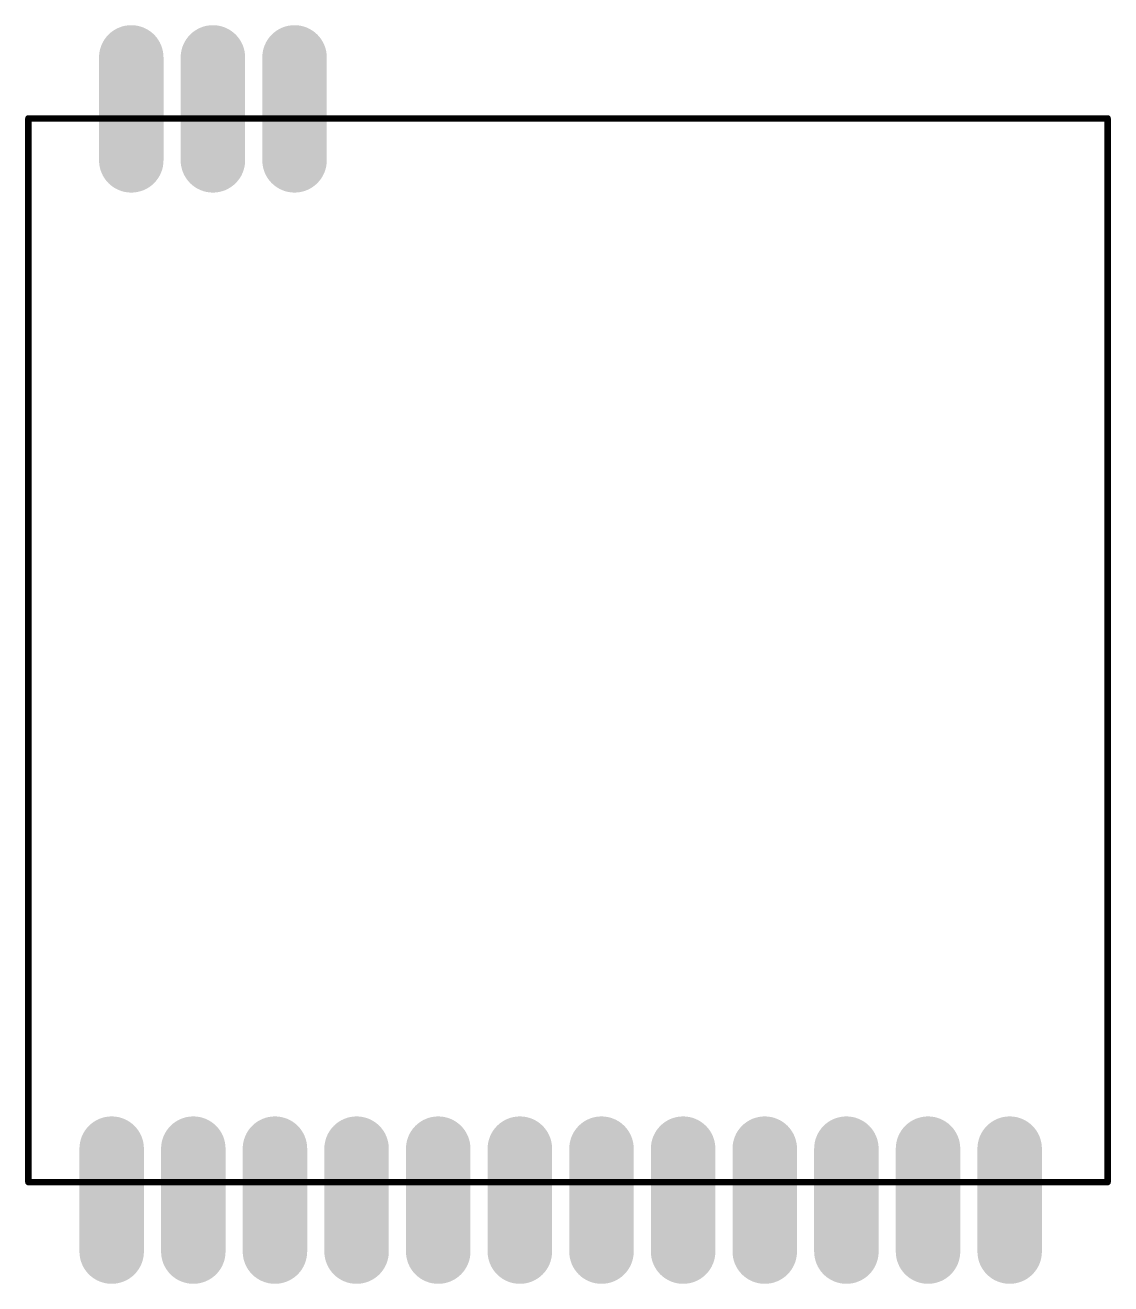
# Model space of a CAD drawing. Extents: x 88.6 to 105.5, y 70.8 to 90.4.
import ezdxf

# ---------------------------------------------------------------- set-up
doc = ezdxf.new("R2010")
doc.units = 0
doc.layers.get('0').update_dxf_attribs({"linetype": 'CONTINUOUS'})
for name, color, linetype in [('TOPLAYER', 1, 'CONTINUOUS'), ('TOPOVERLAY', 2, 'CONTINUOUS'), ('TOPPASTE', 8, 'CONTINUOUS'), ('TOPSOLDER', 216, 'CONTINUOUS')]:
    doc.layers.add(name, color=color, linetype=linetype)

# ---------------------------------------------------------------- blocks, each defined once
blk = doc.blocks.new('HW3000_1')
at = {"layer": 'TOPLAYER', "const_width": 0.800001}
for points in [[(0.3048, 17.741798), (0.3048, 16.141802)], [(1.5748, 17.741798), (1.5748, 16.141802)], [(2.8448, 17.741798), (2.8448, 16.141802)], [(0, 0.774598), (0, -0.825398)], [(1.27, 0.774598), (1.27, -0.825398)], [(2.54, 0.774598), (2.54, -0.825398)], [(3.81, 0.774598), (3.81, -0.825398)], [(5.08, 0.774598), (5.08, -0.825398)], [(6.35, 0.774598), (6.35, -0.825398)], [(7.62, 0.774598), (7.62, -0.825398)], [(8.89, 0.774598), (8.89, -0.825398)], [(10.16, 0.774598), (10.16, -0.825398)], [(11.43, 0.774598), (11.43, -0.825398)], [(12.7, 0.774598), (12.7, -0.825398)], [(13.97, 0.774598), (13.97, -0.825398)]]:
    blk.add_lwpolyline(points, dxfattribs=at)
at = {"layer": 'TOPLAYER', "const_width": 0.399999}
for points in [[(0.1048, 17.741798, 1), (0.5048, 17.741798, 1)], [(1.3748, 17.741798, 1), (1.7748, 17.741798, 1)], [(2.6448, 17.741798, 1), (3.0448, 17.741798, 1)], [(0.1048, 16.141802, 1), (0.5048, 16.141802, 1)], [(1.3748, 16.141802, 1), (1.7748, 16.141802, 1)], [(2.6448, 16.141802, 1), (3.0448, 16.141802, 1)], [(-0.2, 0.774598, 1), (0.2, 0.774598, 1)], [(1.07, 0.774598, 1), (1.47, 0.774598, 1)], [(2.34, 0.774598, 1), (2.74, 0.774598, 1)], [(3.61, 0.774598, 1), (4.01, 0.774598, 1)], [(4.88, 0.774598, 1), (5.28, 0.774598, 1)], [(6.15, 0.774598, 1), (6.55, 0.774598, 1)], [(7.42, 0.774598, 1), (7.82, 0.774598, 1)], [(8.69, 0.774598, 1), (9.09, 0.774598, 1)], [(9.96, 0.774598, 1), (10.36, 0.774598, 1)], [(11.23, 0.774598, 1), (11.63, 0.774598, 1)], [(12.5, 0.774598, 1), (12.9, 0.774598, 1)], [(13.77, 0.774598, 1), (14.17, 0.774598, 1)], [(-0.2, -0.825398, 1), (0.2, -0.825398, 1)], [(1.07, -0.825398, 1), (1.47, -0.825398, 1)], [(2.34, -0.825398, 1), (2.74, -0.825398, 1)], [(3.61, -0.825398, 1), (4.01, -0.825398, 1)], [(4.88, -0.825398, 1), (5.28, -0.825398, 1)], [(6.15, -0.825398, 1), (6.55, -0.825398, 1)], [(7.42, -0.825398, 1), (7.82, -0.825398, 1)], [(8.69, -0.825398, 1), (9.09, -0.825398, 1)], [(9.96, -0.825398, 1), (10.36, -0.825398, 1)], [(11.23, -0.825398, 1), (11.63, -0.825398, 1)], [(12.5, -0.825398, 1), (12.9, -0.825398, 1)], [(13.77, -0.825398, 1), (14.17, -0.825398, 1)]]:
    blk.add_lwpolyline(points, format="xyb", close=True, dxfattribs=at)
at = {"layer": 'TOPOVERLAY', "const_width": 0.1}
for points in [[(-1.295999, 0.254), (-1.295999, 16.794)], [(-1.295999, 16.794), (15.494, 16.794)], [(15.494, 0.254), (15.494, 16.794)], [(-1.295999, 0.254), (15.494, 0.254)]]:
    blk.add_lwpolyline(points, dxfattribs=at)
at = {"layer": 'TOPOVERLAY', "const_width": 0.05}
for points in [[(-1.320998, 16.794, 1), (-1.271001, 16.794, 1)], [(-1.320998, 16.794, 1), (-1.271001, 16.794, 1)], [(15.469001, 16.794, 1), (15.518999, 16.794, 1)], [(15.469001, 16.794, 1), (15.518999, 16.794, 1)], [(-1.320998, 0.254, 1), (-1.271001, 0.254, 1)], [(-1.320998, 0.254, 1), (-1.271001, 0.254, 1)], [(15.469001, 0.254, 1), (15.518999, 0.254, 1)], [(15.469001, 0.254, 1), (15.518999, 0.254, 1)]]:
    blk.add_lwpolyline(points, format="xyb", close=True, dxfattribs=at)
at = {"layer": 'TOPPASTE', "const_width": 0.800001}
for points in [[(0.3048, 17.741798), (0.3048, 16.141802)], [(1.5748, 17.741798), (1.5748, 16.141802)], [(2.8448, 17.741798), (2.8448, 16.141802)], [(0, 0.774598), (0, -0.825398)], [(1.27, 0.774598), (1.27, -0.825398)], [(2.54, 0.774598), (2.54, -0.825398)], [(3.81, 0.774598), (3.81, -0.825398)], [(5.08, 0.774598), (5.08, -0.825398)], [(6.35, 0.774598), (6.35, -0.825398)], [(7.62, 0.774598), (7.62, -0.825398)], [(8.89, 0.774598), (8.89, -0.825398)], [(10.16, 0.774598), (10.16, -0.825398)], [(11.43, 0.774598), (11.43, -0.825398)], [(12.7, 0.774598), (12.7, -0.825398)], [(13.97, 0.774598), (13.97, -0.825398)]]:
    blk.add_lwpolyline(points, dxfattribs=at)
at = {"layer": 'TOPPASTE', "const_width": 0.399999}
for points in [[(0.1048, 17.741798, 1), (0.5048, 17.741798, 1)], [(1.3748, 17.741798, 1), (1.7748, 17.741798, 1)], [(2.6448, 17.741798, 1), (3.0448, 17.741798, 1)], [(0.1048, 16.141802, 1), (0.5048, 16.141802, 1)], [(1.3748, 16.141802, 1), (1.7748, 16.141802, 1)], [(2.6448, 16.141802, 1), (3.0448, 16.141802, 1)], [(-0.2, 0.774598, 1), (0.2, 0.774598, 1)], [(1.07, 0.774598, 1), (1.47, 0.774598, 1)], [(2.34, 0.774598, 1), (2.74, 0.774598, 1)], [(3.61, 0.774598, 1), (4.01, 0.774598, 1)], [(4.88, 0.774598, 1), (5.28, 0.774598, 1)], [(6.15, 0.774598, 1), (6.55, 0.774598, 1)], [(7.42, 0.774598, 1), (7.82, 0.774598, 1)], [(8.69, 0.774598, 1), (9.09, 0.774598, 1)], [(9.96, 0.774598, 1), (10.36, 0.774598, 1)], [(11.23, 0.774598, 1), (11.63, 0.774598, 1)], [(12.5, 0.774598, 1), (12.9, 0.774598, 1)], [(13.77, 0.774598, 1), (14.17, 0.774598, 1)], [(-0.2, -0.825398, 1), (0.2, -0.825398, 1)], [(1.07, -0.825398, 1), (1.47, -0.825398, 1)], [(2.34, -0.825398, 1), (2.74, -0.825398, 1)], [(3.61, -0.825398, 1), (4.01, -0.825398, 1)], [(4.88, -0.825398, 1), (5.28, -0.825398, 1)], [(6.15, -0.825398, 1), (6.55, -0.825398, 1)], [(7.42, -0.825398, 1), (7.82, -0.825398, 1)], [(8.69, -0.825398, 1), (9.09, -0.825398, 1)], [(9.96, -0.825398, 1), (10.36, -0.825398, 1)], [(11.23, -0.825398, 1), (11.63, -0.825398, 1)], [(12.5, -0.825398, 1), (12.9, -0.825398, 1)], [(13.77, -0.825398, 1), (14.17, -0.825398, 1)]]:
    blk.add_lwpolyline(points, format="xyb", close=True, dxfattribs=at)
at = {"layer": 'TOPSOLDER', "const_width": 1.003201}
for points in [[(0.3048, 17.741798), (0.3048, 16.141802)], [(1.5748, 17.741798), (1.5748, 16.141802)], [(2.8448, 17.741798), (2.8448, 16.141802)], [(0, 0.774598), (0, -0.825398)], [(1.27, 0.774598), (1.27, -0.825398)], [(2.54, 0.774598), (2.54, -0.825398)], [(3.81, 0.774598), (3.81, -0.825398)], [(5.08, 0.774598), (5.08, -0.825398)], [(6.35, 0.774598), (6.35, -0.825398)], [(7.62, 0.774598), (7.62, -0.825398)], [(8.89, 0.774598), (8.89, -0.825398)], [(10.16, 0.774598), (10.16, -0.825398)], [(11.43, 0.774598), (11.43, -0.825398)], [(12.7, 0.774598), (12.7, -0.825398)], [(13.97, 0.774598), (13.97, -0.825398)]]:
    blk.add_lwpolyline(points, dxfattribs=at)
at = {"layer": 'TOPSOLDER', "const_width": 0.501599}
for points in [[(0.054, 17.741798, 1), (0.5556, 17.741798, 1)], [(1.324, 17.741798, 1), (1.8256, 17.741798, 1)], [(2.594, 17.741798, 1), (3.0956, 17.741798, 1)], [(0.054, 16.141802, 1), (0.5556, 16.141802, 1)], [(1.324, 16.141802, 1), (1.8256, 16.141802, 1)], [(2.594, 16.141802, 1), (3.0956, 16.141802, 1)], [(-0.2508, 0.774598, 1), (0.2508, 0.774598, 1)], [(1.0192, 0.774598, 1), (1.5208, 0.774598, 1)], [(2.2892, 0.774598, 1), (2.7908, 0.774598, 1)], [(3.5592, 0.774598, 1), (4.0608, 0.774598, 1)], [(4.8292, 0.774598, 1), (5.3308, 0.774598, 1)], [(6.0992, 0.774598, 1), (6.6008, 0.774598, 1)], [(7.3692, 0.774598, 1), (7.8708, 0.774598, 1)], [(8.6392, 0.774598, 1), (9.1408, 0.774598, 1)], [(9.9092, 0.774598, 1), (10.4108, 0.774598, 1)], [(11.1792, 0.774598, 1), (11.6808, 0.774598, 1)], [(12.4492, 0.774598, 1), (12.9508, 0.774598, 1)], [(13.7192, 0.774598, 1), (14.2208, 0.774598, 1)], [(-0.2508, -0.825398, 1), (0.2508, -0.825398, 1)], [(1.0192, -0.825398, 1), (1.5208, -0.825398, 1)], [(2.2892, -0.825398, 1), (2.7908, -0.825398, 1)], [(3.5592, -0.825398, 1), (4.0608, -0.825398, 1)], [(4.8292, -0.825398, 1), (5.3308, -0.825398, 1)], [(6.0992, -0.825398, 1), (6.6008, -0.825398, 1)], [(7.3692, -0.825398, 1), (7.8708, -0.825398, 1)], [(8.6392, -0.825398, 1), (9.1408, -0.825398, 1)], [(9.9092, -0.825398, 1), (10.4108, -0.825398, 1)], [(11.1792, -0.825398, 1), (11.6808, -0.825398, 1)], [(12.4492, -0.825398, 1), (12.9508, -0.825398, 1)], [(13.7192, -0.825398, 1), (14.2208, -0.825398, 1)]]:
    blk.add_lwpolyline(points, format="xyb", close=True, dxfattribs=at)

msp = doc.modelspace()

# ---------------------------------------------------------------- block references
at = {"rotation": 360}
msp.add_blockref('HW3000_1', (89.916, 72.136), dxfattribs=at)

doc.saveas('drawing.dxf')
